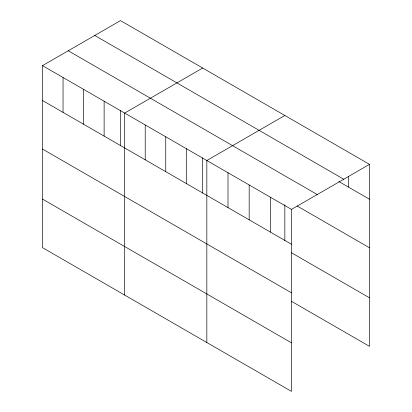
<?xml version="1.0" encoding="UTF-8"?>
<svg xmlns="http://www.w3.org/2000/svg" width="412" height="412" viewBox="0 0 412 412"><rect width="100%" height="100%" fill="white"/><g stroke="black" fill="none" stroke-linecap="round" stroke-linejoin="round"><path stroke-width="0.62" d="M42.493 65.637L291.5 209.399L291.5 391.4L42.493 247.638L42.493 65.637L120.5 20.6L369.507 164.362L369.507 346.363L291.526 301.347M202.673 68.042L124.666 113.079L124.666 295.08M284.841 115.484L206.839 160.52L206.839 342.521M291.5 209.399L369.507 164.362M94.755 35.463L343.762 179.225M338.87 181.548L369.507 199.238M68.237 50.774L317.245 194.536M297.098 205.985L369.507 247.787M42.493 100.507L291.5 244.27M291.526 252.793L369.507 297.814M42.493 149.062L291.5 292.824M42.493 199.084L291.5 342.846M348.341 176.238L348.341 187.017M284.841 204.682L284.841 240.598M270.334 197.178L270.334 232.054M249.172 184.957L249.172 219.833M228.006 172.736L228.006 207.612M202.673 157.884L202.673 193.156M186.296 148.66L186.296 183.531M165.753 136.799L165.753 171.67M145.209 124.939L145.209 159.81M120.5 110.442L120.5 145.714M104.123 101.218L104.123 136.089M83.579 89.358L83.579 124.228M63.036 77.497L63.036 112.368"/></g></svg>
